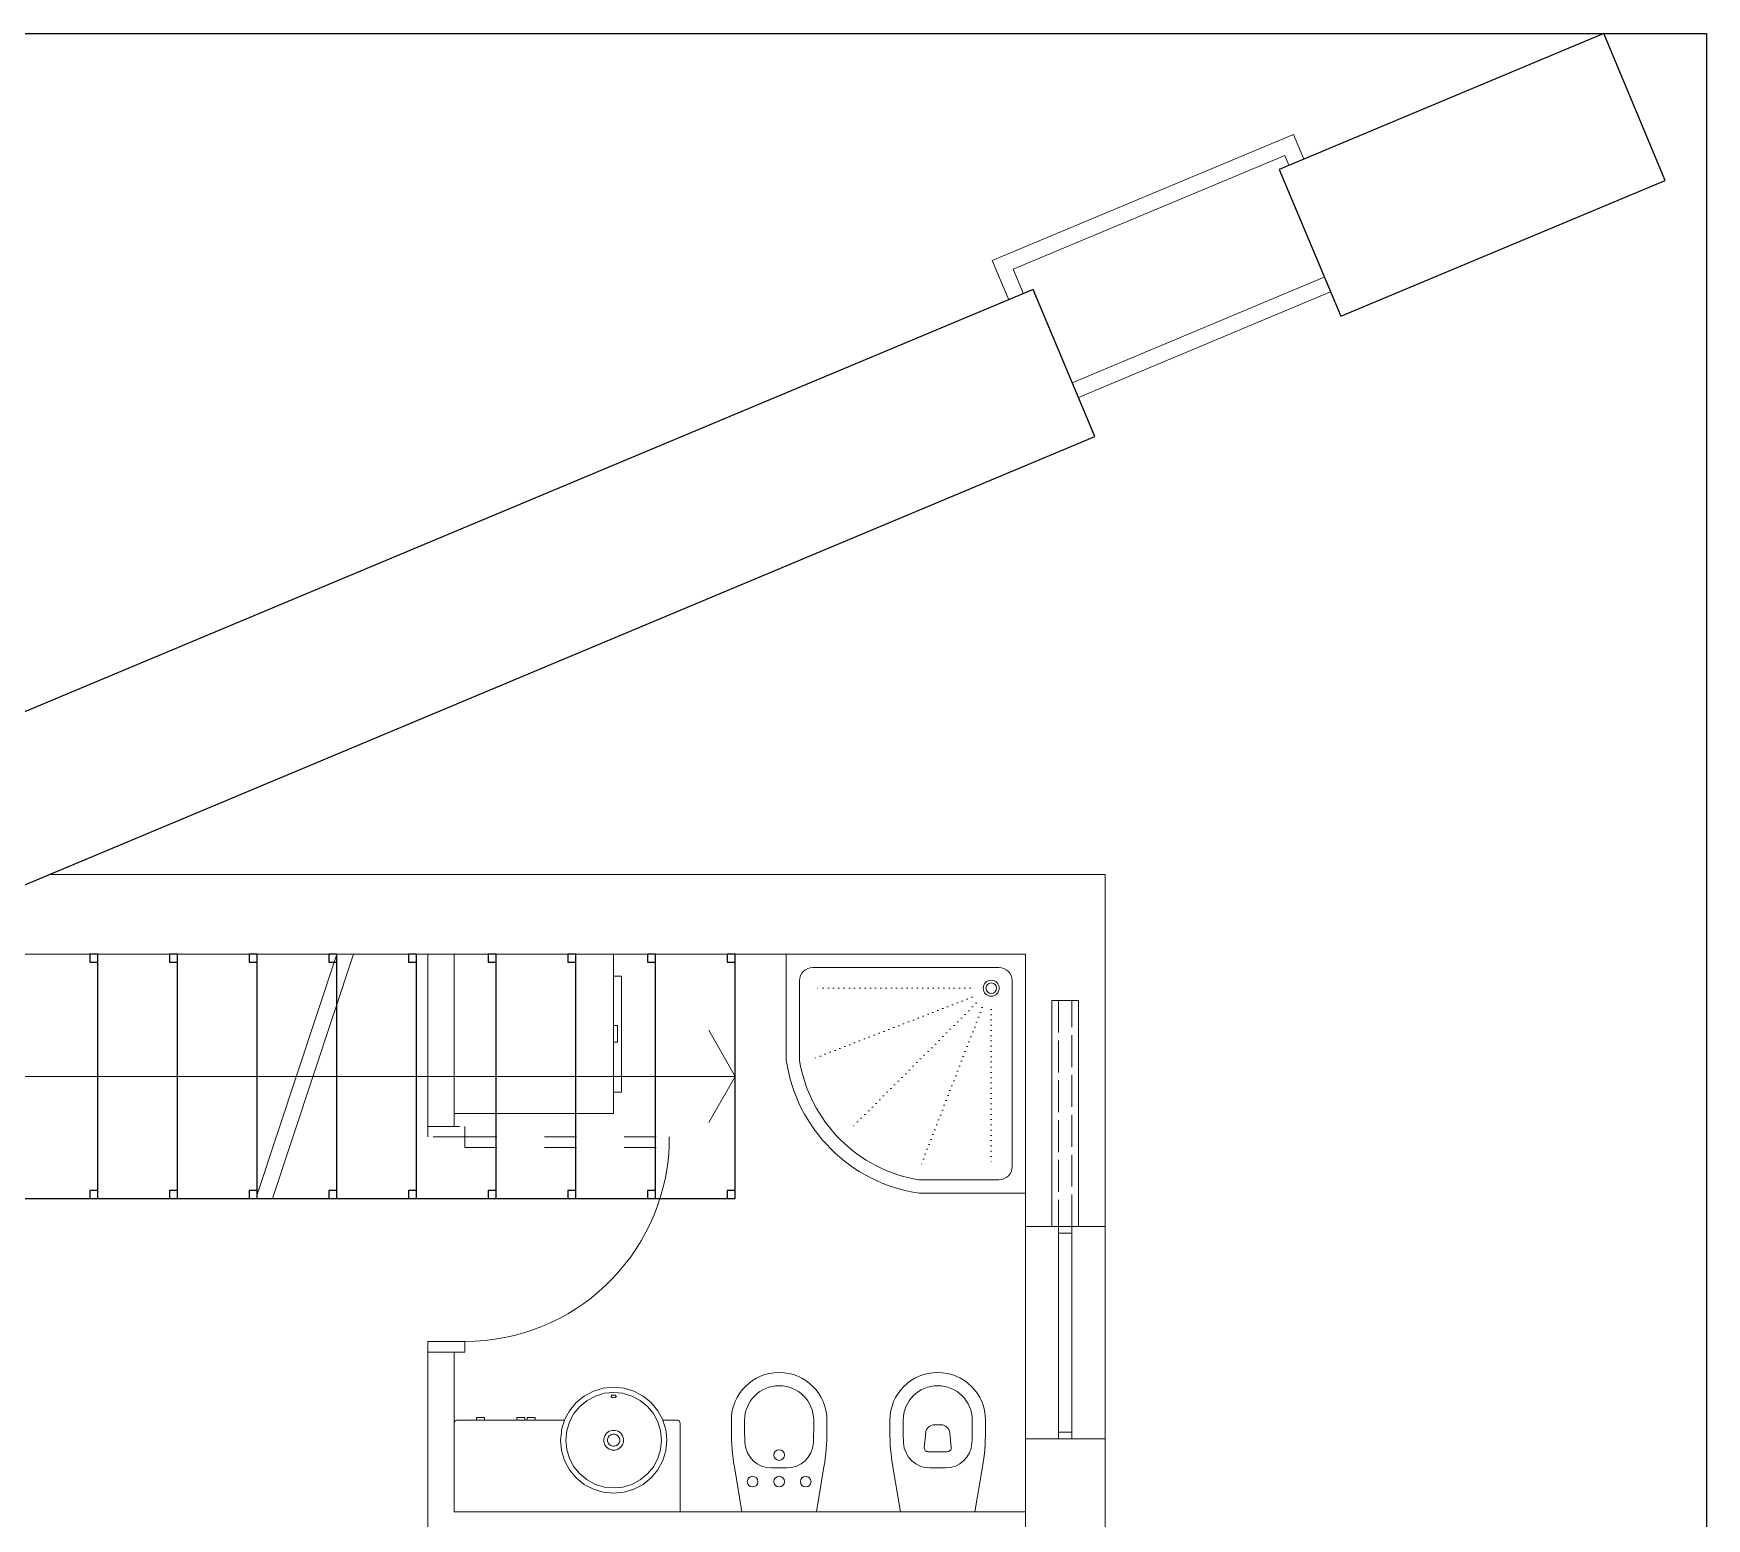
# Model space of a CAD drawing. Header units: millimetres. Extents: x 3468 to 20390, y -976 to 7887.
# Drawn here: x 15683 to 16313, y 7328 to 7887 of the extents above; entities that cross this region are included whole.
import ezdxf

# ---------------------------------------------------------------- set-up
doc = ezdxf.new("R2010")
doc.units = ezdxf.units.MM
for name, pattern in [('ACAD_ISO02W100', [15, 12, -3]), ('ACAD_ISO03W100', [30, 12, -18]), ('DOT2', [0.125, 0, -0.125])]:
    doc.linetypes.add(name, pattern=pattern)
for name, color, linetype, lineweight in [('A-DOOR-FULL', 4, 'Continuous', 18), ('A-FURN', 9, 'Continuous', 13), ('MURO', 1, 'Continuous', 25), ('PROIEZIONI', 145, 'Continuous', 13), ('PROIEZIONI_finissime_fine lines', 251, 'Continuous', 5), ('vetro', 140, 'Continuous', 15), ('Wall', 7, 'Continuous', 20)]:
    doc.layers.add(name, color=color, linetype=linetype, lineweight=lineweight)

msp = doc.modelspace()

# ---------------------------------------------------------------- linework, layer by layer
for p, q in [((14313.03, 7886.87), (16313.03, 7886.87)), ((16313.03, 7886.87), (16313.05, 5880.5))]:
    msp.add_line(p, q)
at = {"color": 1}
for p, q in [((15707.32, 7540.21), (15704.32, 7540.21)), ((15704.32, 7540.21), (15704.32, 7537.21)), ((15707.32, 7448.16), (15707.32, 7540.21)), ((15707.32, 7537.21), (15707.32, 7540.21)), ((15737.32, 7540.21), (15734.32, 7540.21)), ((15734.32, 7540.21), (15734.32, 7537.21)), ((15737.32, 7448.16), (15737.32, 7540.21)), ((15737.32, 7537.21), (15737.32, 7540.21)), ((15767.32, 7540.21), (15764.32, 7540.21)), ((15764.32, 7540.21), (15764.32, 7537.21)), ((15767.32, 7448.16), (15767.32, 7540.21)), ((15767.32, 7537.21), (15767.32, 7540.21)), ((15797.32, 7540.21), (15794.32, 7540.21)), ((15794.32, 7540.21), (15794.32, 7537.21)), ((15797.32, 7448.16), (15797.32, 7540.21)), ((15797.32, 7537.21), (15797.32, 7540.21)), ((15827.32, 7540.21), (15824.32, 7540.21)), ((15824.32, 7540.21), (15824.32, 7537.21)), ((15827.32, 7448.16), (15827.32, 7540.21)), ((15827.32, 7537.21), (15827.32, 7540.21)), ((15857.32, 7540.21), (15854.32, 7540.21)), ((15854.32, 7540.21), (15854.32, 7537.21)), ((15857.32, 7448.16), (15857.32, 7540.21)), ((15857.32, 7537.21), (15857.32, 7540.21)), ((15887.32, 7540.21), (15884.32, 7540.21)), ((15884.32, 7540.21), (15884.32, 7537.21)), ((15887.32, 7448.16), (15887.32, 7540.21)), ((15887.32, 7537.21), (15887.32, 7540.21)), ((15917.32, 7540.21), (15914.32, 7540.21)), ((15914.32, 7540.21), (15914.32, 7537.21)), ((15917.32, 7448.16), (15917.32, 7540.21)), ((15917.32, 7537.21), (15917.32, 7540.21)), ((15947.32, 7540.21), (15944.32, 7540.21)), ((15944.32, 7540.21), (15944.32, 7537.21)), ((15947.32, 7448.16), (15947.32, 7540.21)), ((15947.32, 7537.21), (15947.32, 7540.21)), ((15704.32, 7537.21), (15707.32, 7537.21)), ((15734.32, 7537.21), (15737.32, 7537.21)), ((15764.32, 7537.21), (15767.32, 7537.21)), ((15794.32, 7537.21), (15797.32, 7537.21)), ((15824.32, 7537.21), (15827.32, 7537.21)), ((15854.32, 7537.21), (15857.32, 7537.21)), ((15884.32, 7537.21), (15887.32, 7537.21)), ((15914.32, 7537.21), (15917.32, 7537.21)), ((15944.32, 7537.21), (15947.32, 7537.21)), ((15617.32, 7448.16), (15947.32, 7448.16)), ((15707.32, 7451.16), (15704.32, 7451.16)), ((15704.32, 7451.16), (15704.32, 7448.16)), ((15704.32, 7448.16), (15707.32, 7448.16)), ((15707.32, 7448.16), (15707.32, 7451.16)), ((15737.32, 7451.16), (15734.32, 7451.16)), ((15734.32, 7451.16), (15734.32, 7448.16)), ((15734.32, 7448.16), (15737.32, 7448.16)), ((15737.32, 7448.16), (15737.32, 7451.16)), ((15767.32, 7451.16), (15764.32, 7451.16)), ((15764.32, 7451.16), (15764.32, 7448.16)), ((15764.32, 7448.16), (15767.32, 7448.16)), ((15767.32, 7448.16), (15767.32, 7451.16)), ((15797.32, 7451.16), (15794.32, 7451.16)), ((15794.32, 7451.16), (15794.32, 7448.16)), ((15794.32, 7448.16), (15797.32, 7448.16)), ((15797.32, 7448.16), (15797.32, 7451.16)), ((15827.32, 7451.16), (15824.32, 7451.16)), ((15824.32, 7451.16), (15824.32, 7448.16)), ((15824.32, 7448.16), (15827.32, 7448.16)), ((15827.32, 7448.16), (15827.32, 7451.16)), ((15857.32, 7451.16), (15854.32, 7451.16)), ((15854.32, 7451.16), (15854.32, 7448.16)), ((15854.32, 7448.16), (15857.32, 7448.16)), ((15857.32, 7448.16), (15857.32, 7451.16)), ((15887.32, 7451.16), (15884.32, 7451.16)), ((15884.32, 7451.16), (15884.32, 7448.16)), ((15884.32, 7448.16), (15887.32, 7448.16)), ((15887.32, 7448.16), (15887.32, 7451.16)), ((15917.32, 7451.16), (15914.32, 7451.16)), ((15914.32, 7451.16), (15914.32, 7448.16)), ((15914.32, 7448.16), (15917.32, 7448.16)), ((15917.32, 7448.16), (15917.32, 7451.16)), ((15947.32, 7451.16), (15944.32, 7451.16)), ((15944.32, 7451.16), (15944.32, 7448.16)), ((15944.32, 7448.16), (15947.32, 7448.16)), ((15947.32, 7448.16), (15947.32, 7451.16))]:
    msp.add_line(p, q, dxfattribs=at)
at = {"layer": 'A-DOOR-FULL', "linetype": 'ACAD_ISO03W100'}
for p, q in [((15845.58, 7471.38), (15845.58, 7467.38)), ((15845.58, 7471.38), (15922.58, 7471.38)), ((15922.48, 7467.38), (15922.48, 7471.38)), ((15845.58, 7467.38), (15922.58, 7467.38))]:
    msp.add_line(p, q, dxfattribs=at)
at = {"layer": 'A-DOOR-FULL'}
for p, q in [((15845.58, 7394.38), (15831.58, 7394.38)), ((15831.58, 7394.38), (15831.58, 7390.38)), ((15831.58, 7390.38), (15845.58, 7390.38)), ((15845.58, 7390.38), (15845.58, 7394.38))]:
    msp.add_line(p, q, dxfattribs=at)
at = {"layer": 'A-DOOR-FULL', "linetype": 'ACAD_ISO03W100'}
msp.add_lwpolyline([(15831.58, 7475.38), (15845.58, 7475.38), (15845.58, 7471.38), (15831.58, 7471.38)], dxfattribs=at)
at = {"layer": 'A-DOOR-FULL', "ltscale": 0.25}
msp.add_arc((15845.58, 7471.38), 77, 270, 357.02226, dxfattribs=at)
at = {"layer": 'A-FURN'}
for p, q in [((15841.58, 7540.21), (15901.58, 7540.21)), ((15901.58, 7540.21), (15841.58, 7540.21)), ((15901.58, 7540.21), (15901.58, 7527.21)), ((15966.58, 7500.21), (15966.58, 7540.21)), ((15966.58, 7540.21), (16056.58, 7540.21)), ((16056.58, 7450.21), (16056.58, 7540.21)), ((16046.58, 7535.21), (15976.58, 7535.21)), ((15901.58, 7531.9), (15904.58, 7531.9)), ((15904.58, 7531.9), (15904.58, 7488.21)), ((15971.58, 7530.21), (15971.58, 7500.21)), ((16051.58, 7460.21), (16051.58, 7530.21)), ((15901.58, 7493.21), (15901.58, 7527.21)), ((15901.58, 7513.32), (15903.08, 7513.32)), ((15903.08, 7513.32), (15903.08, 7507.09)), ((15901.58, 7507.09), (15903.08, 7507.09)), ((15901.58, 7480.21), (15901.58, 7493.21)), ((15904.58, 7488.21), (15901.58, 7488.21)), ((15841.58, 7480.21), (15901.58, 7480.21)), ((16056.58, 7454.35), (16056.58, 7470.21)), ((16016.58, 7455.21), (16046.58, 7455.21)), ((16016.58, 7450.21), (16056.58, 7450.21)), ((15888.85, 7369.93), (15886.61, 7367.21)), ((15891.58, 7372.17), (15888.85, 7369.93)), ((15894.69, 7373.84), (15891.58, 7372.17)), ((15898.07, 7374.86), (15894.69, 7373.84)), ((15901.58, 7375.21), (15898.07, 7374.86)), ((15900.58, 7373.71), (15900.62, 7373.85)), ((15900.58, 7373.71), (15900.62, 7373.56)), ((15900.62, 7373.85), (15900.73, 7373.97)), ((15900.62, 7373.56), (15900.73, 7373.45)), ((15900.73, 7373.97), (15900.88, 7374.06)), ((15900.73, 7373.45), (15900.88, 7373.35)), ((15900.88, 7374.06), (15901.05, 7374.13)), ((15900.88, 7373.35), (15901.05, 7373.28)), ((15901.05, 7374.13), (15901.27, 7374.18)), ((15901.05, 7373.28), (15901.27, 7373.23)), ((15901.27, 7374.18), (15901.58, 7374.21)), ((15901.27, 7373.23), (15901.58, 7373.21)), ((15905.09, 7374.86), (15901.58, 7375.21)), ((15901.89, 7374.18), (15901.58, 7374.21)), ((15901.89, 7373.23), (15901.58, 7373.21)), ((15902.11, 7374.13), (15901.89, 7374.18)), ((15902.11, 7373.28), (15901.89, 7373.23)), ((15902.28, 7374.06), (15902.11, 7374.13)), ((15902.28, 7373.35), (15902.11, 7373.28)), ((15902.43, 7373.97), (15902.28, 7374.06)), ((15902.43, 7373.45), (15902.28, 7373.35)), ((15902.54, 7373.85), (15902.43, 7373.97)), ((15902.54, 7373.56), (15902.43, 7373.45)), ((15902.58, 7373.71), (15902.54, 7373.85)), ((15902.58, 7373.71), (15902.54, 7373.56)), ((15908.47, 7373.84), (15905.09, 7374.86)), ((15911.58, 7372.17), (15908.47, 7373.84)), ((15914.31, 7369.93), (15911.58, 7372.17)), ((15916.55, 7367.21), (15914.31, 7369.93)), ((15849.94, 7364.71), (15852.94, 7364.71)), ((15865.12, 7364.71), (15868.12, 7364.71)), ((15868.98, 7364.71), (15871.98, 7364.71)), ((15883.06, 7364.71), (15881.96, 7361.11)), ((15884.95, 7364.1), (15883.93, 7360.72)), ((15886.61, 7367.21), (15884.95, 7364.1)), ((15918.21, 7364.1), (15916.55, 7367.21)), ((15919.23, 7360.72), (15918.21, 7364.1)), ((15920.1, 7364.71), (15921.2, 7361.11)), ((15881.88, 7360.21), (15881.58, 7357.21)), ((15881.88, 7360.21), (15881.96, 7361.11)), ((15881.88, 7360.21), (15881.88, 7360.21)), ((15883.93, 7360.72), (15883.58, 7357.21)), ((15898.24, 7358.91), (15897.88, 7357.79)), ((15897.88, 7357.79), (15897.88, 7356.62)), ((15898.93, 7359.86), (15898.24, 7358.91)), ((15899.88, 7360.55), (15898.93, 7359.86)), ((15899.53, 7358.25), (15899.31, 7357.57)), ((15899.31, 7357.57), (15899.31, 7356.85)), ((15899.95, 7358.83), (15899.53, 7358.25)), ((15900.99, 7360.91), (15899.88, 7360.55)), ((15900.54, 7359.26), (15899.95, 7358.83)), ((15901.22, 7359.48), (15900.54, 7359.26)), ((15902.17, 7360.91), (15900.99, 7360.91)), ((15901.94, 7359.48), (15901.22, 7359.48)), ((15902.62, 7359.26), (15901.94, 7359.48)), ((15903.28, 7360.55), (15902.17, 7360.91)), ((15903.21, 7358.83), (15902.62, 7359.26)), ((15903.63, 7358.25), (15903.21, 7358.83)), ((15904.23, 7359.86), (15903.28, 7360.55)), ((15903.85, 7357.57), (15903.63, 7358.25)), ((15903.85, 7356.85), (15903.85, 7357.57)), ((15904.92, 7358.91), (15904.23, 7359.86)), ((15905.28, 7357.79), (15904.92, 7358.91)), ((15905.28, 7356.62), (15905.28, 7357.79)), ((15919.58, 7357.21), (15919.23, 7360.72)), ((15921.2, 7361.11), (15921.29, 7360.21)), ((15921.58, 7357.21), (15921.29, 7360.21)), ((15881.58, 7357.21), (15881.96, 7353.31)), ((15881.96, 7353.31), (15883.1, 7349.55)), ((15883.58, 7357.21), (15883.93, 7353.7)), ((15883.93, 7353.7), (15884.95, 7350.32)), ((15897.88, 7356.62), (15898.24, 7355.5)), ((15898.24, 7355.5), (15898.93, 7354.56)), ((15898.93, 7354.56), (15899.88, 7353.87)), ((15899.31, 7356.85), (15899.53, 7356.16)), ((15899.53, 7356.16), (15899.95, 7355.58)), ((15899.88, 7353.87), (15900.99, 7353.5)), ((15899.95, 7355.58), (15900.54, 7355.16)), ((15900.54, 7355.16), (15901.22, 7354.94)), ((15900.99, 7353.5), (15902.17, 7353.5)), ((15901.22, 7354.94), (15901.94, 7354.94)), ((15901.94, 7354.94), (15902.62, 7355.16)), ((15902.17, 7353.5), (15903.28, 7353.87)), ((15902.62, 7355.16), (15903.21, 7355.58)), ((15903.21, 7355.58), (15903.63, 7356.16)), ((15903.28, 7353.87), (15904.23, 7354.56)), ((15903.63, 7356.16), (15903.85, 7356.85)), ((15904.23, 7354.56), (15904.92, 7355.5)), ((15904.92, 7355.5), (15905.28, 7356.62)), ((15918.21, 7350.32), (15919.23, 7353.7)), ((15919.23, 7353.7), (15919.58, 7357.21)), ((15920.06, 7349.55), (15921.2, 7353.31)), ((15921.2, 7353.31), (15921.58, 7357.21)), ((15883.1, 7349.55), (15884.95, 7346.1)), ((15884.95, 7350.32), (15886.61, 7347.21)), ((15884.95, 7346.1), (15887.44, 7343.06)), ((15886.61, 7347.21), (15888.85, 7344.48)), ((15914.31, 7344.48), (15916.55, 7347.21)), ((15915.72, 7343.06), (15918.21, 7346.1)), ((15916.55, 7347.21), (15918.21, 7350.32)), ((15918.21, 7346.1), (15920.06, 7349.55)), ((15887.44, 7343.06), (15890.47, 7340.58)), ((15888.85, 7344.48), (15891.58, 7342.24)), ((15890.47, 7340.58), (15893.93, 7338.73)), ((15891.58, 7342.24), (15894.69, 7340.58)), ((15893.93, 7338.73), (15897.68, 7337.59)), ((15894.69, 7340.58), (15898.07, 7339.55)), ((15898.07, 7339.55), (15901.58, 7339.21)), ((15901.58, 7339.21), (15905.09, 7339.55)), ((15905.09, 7339.55), (15908.47, 7340.58)), ((15905.48, 7337.59), (15909.23, 7338.73)), ((15908.47, 7340.58), (15911.58, 7342.24)), ((15909.23, 7338.73), (15912.69, 7340.58)), ((15911.58, 7342.24), (15914.31, 7344.48)), ((15912.69, 7340.58), (15915.72, 7343.06)), ((15897.68, 7337.59), (15901.58, 7337.21)), ((15901.58, 7337.21), (15905.48, 7337.59)), ((15949.89, 7330.21), (15977.89, 7330.21)), ((15963.89, 7330.21), (15963.89, 7330.21)), ((15963.89, 7330.21), (15963.89, 7330.21)), ((15963.89, 7330.21), (15963.89, 7330.21)), ((15963.89, 7330.21), (15963.89, 7330.21)), ((15963.89, 7330.21), (15963.89, 7330.21)), ((15963.89, 7330.21), (15963.89, 7330.21)), ((15963.89, 7330.21), (15963.89, 7330.21)), ((15963.89, 7330.21), (15963.89, 7330.21)), ((15963.89, 7330.21), (15963.89, 7330.21)), ((15963.89, 7330.21), (15963.89, 7330.21)), ((15963.89, 7330.21), (15963.89, 7330.21)), ((15963.89, 7330.21), (15963.89, 7330.21)), ((15963.89, 7330.21), (15963.89, 7330.21)), ((15963.89, 7330.21), (15963.89, 7330.21)), ((15963.89, 7330.21), (15963.89, 7330.21)), ((15963.89, 7330.21), (15963.89, 7330.21)), ((15963.89, 7330.21), (15963.89, 7330.21)), ((15963.89, 7330.21), (15963.89, 7330.21)), ((15963.89, 7330.21), (15963.89, 7330.21)), ((15963.89, 7330.21), (15963.89, 7330.21)), ((15963.89, 7330.21), (15963.89, 7330.21)), ((15963.89, 7330.21), (15963.89, 7330.21)), ((15963.89, 7330.21), (15963.89, 7330.21)), ((15963.89, 7330.21), (15963.89, 7330.21)), ((15963.89, 7330.21), (15963.89, 7330.21)), ((15963.89, 7330.21), (15963.89, 7330.21)), ((15963.89, 7330.21), (15963.89, 7330.21)), ((15963.89, 7330.21), (15963.89, 7330.21)), ((15963.89, 7330.21), (15963.89, 7330.21)), ((15963.89, 7330.21), (15963.89, 7330.21)), ((15963.89, 7330.21), (15963.89, 7330.21)), ((15963.89, 7330.21), (15963.89, 7330.21)), ((15963.89, 7330.21), (15963.89, 7330.21)), ((15963.89, 7330.21), (15963.89, 7330.21)), ((15963.89, 7330.21), (15963.89, 7330.21)), ((15963.89, 7330.21), (15963.89, 7330.21)), ((15963.89, 7330.21), (15963.89, 7330.21)), ((15963.89, 7330.21), (15963.89, 7330.21)), ((15963.89, 7330.21), (15963.89, 7330.21)), ((15963.89, 7330.21), (15963.89, 7330.21)), ((15963.89, 7330.21), (15963.89, 7330.21)), ((15963.89, 7330.21), (15963.89, 7330.21)), ((15963.89, 7330.21), (15963.89, 7330.21)), ((15963.89, 7330.21), (15963.89, 7330.21)), ((15963.89, 7330.21), (15963.89, 7330.21)), ((15963.89, 7330.21), (15963.89, 7330.21)), ((15963.89, 7330.21), (15963.89, 7330.21)), ((15963.89, 7330.21), (15963.89, 7330.21)), ((15963.89, 7330.21), (15963.89, 7330.21)), ((15963.89, 7330.21), (15963.89, 7330.21)), ((15963.89, 7330.21), (15963.89, 7330.21)), ((16009.58, 7330.21), (16037.58, 7330.21))]:
    msp.add_line(p, q, dxfattribs=at)
at = {"layer": 'A-FURN', "linetype": 'DOT2', "ltscale": 15}
for p, q in [((16035.75, 7527.38), (15976.58, 7527.38)), ((16036.5, 7524), (15976.58, 7500.72)), ((16038.1, 7521.72), (15991.83, 7475.46)), ((16040.37, 7520.13), (16017.09, 7460.21)), ((16043.75, 7519.38), (16043.75, 7460.21))]:
    msp.add_line(p, q, dxfattribs=at)
at = {"layer": 'A-FURN', "ltscale": 15}
for p, q in [((15945.89, 7364.71), (15945.89, 7360.54)), ((15950.89, 7364.71), (15950.89, 7360.54)), ((15976.89, 7364.71), (15976.89, 7360.54)), ((15981.89, 7364.71), (15981.89, 7360.54)), ((16005.58, 7364.71), (16005.58, 7360.54)), ((16010.58, 7364.71), (16010.58, 7360.54)), ((16036.58, 7364.71), (16036.58, 7360.54)), ((16041.58, 7364.71), (16041.58, 7360.54)), ((16018.5, 7354.5), (16019.05, 7360.01)), ((16022.33, 7362.99), (16024.83, 7362.99)), ((16028.12, 7360.01), (16028.66, 7354.5)), ((16019.99, 7352.86), (16027.17, 7352.86)), ((15947.02, 7347.18), (15949.89, 7330.21)), ((15961, 7346.76), (15966.78, 7346.76)), ((15980.77, 7347.18), (15977.89, 7330.21)), ((16006.71, 7347.18), (16009.58, 7330.21)), ((16020.69, 7346.76), (16026.47, 7346.76)), ((16040.46, 7347.18), (16037.58, 7330.21))]:
    msp.add_line(p, q, dxfattribs=at)
at = {"layer": 'A-FURN'}
msp.add_lwpolyline([(15871.98, 7364.71), (15871.98, 7365.81), (15868.98, 7365.81), (15868.98, 7364.71), (15868.12, 7364.71), (15868.12, 7365.81), (15865.12, 7365.81), (15865.12, 7364.71), (15852.94, 7364.71), (15852.94, 7365.81), (15849.94, 7365.81), (15849.94, 7364.71), (15842.44, 7364.71), (15842.11, 7364.62), (15841.83, 7364.36), (15841.64, 7363.96), (15841.58, 7363.51), (15841.58, 7330.21), (15926.58, 7330.21), (15926.58, 7363.51), (15926.52, 7363.96), (15926.33, 7364.36), (15926.05, 7364.62), (15925.72, 7364.71), (15920.1, 7364.71), (15920.06, 7364.86), (15918.21, 7368.32), (15915.72, 7371.35), (15912.69, 7373.84), (15909.23, 7375.68), (15905.48, 7376.82), (15901.58, 7377.21), (15897.68, 7376.82), (15893.93, 7375.68), (15890.47, 7373.84), (15887.44, 7371.35), (15884.95, 7368.32), (15883.1, 7364.86), (15883.06, 7364.71)], close=True, dxfattribs=at)
for radius in [3, 2]:
    msp.add_circle((16043.75, 7527.38), radius, dxfattribs=at)
at = {"layer": 'A-FURN', "ltscale": 15}
for centre in [(15963.89, 7351.61), (15953.89, 7341.61), (15963.89, 7341.61), (15973.89, 7341.61)]:
    msp.add_circle(centre, 2, dxfattribs=at)
at = {"layer": 'A-FURN'}
for centre, radius, start, end in [((15976.58, 7530.21), 5, 90, 180), ((16046.58, 7530.21), 5, 360, 90), ((16025.16, 7508.79), 59.2, 188.33262, 261.66738), ((16025.38, 7509), 54.51, 189.28564, 260.71436), ((16046.58, 7460.21), 5, 270, 360), ((15961.89, 7358.21), 20, 0, 0), ((15963.89, 7330.21), 0.00003, 207.46583, 270), ((15963.89, 7330.21), 0.00003, 90, 207.46583), ((15963.89, 7330.21), 0.00003, 27.46583, 90), ((15963.89, 7330.21), 0.00003, 270, 27.46583), ((15963.89, 7330.21), 0.00003, 270, 27.46583), ((15963.89, 7330.21), 0.00001, 27.46583, 90), ((15963.89, 7330.21), 0.00001, 270, 27.46583), ((15963.89, 7330.21), 0.00001, 207.46583, 270), ((15963.89, 7330.21), 0.00001, 90, 207.46583), ((15963.89, 7330.21), 0.00001, 270, 27.46583), ((15963.89, 7330.21), 0.00001, 27.46583, 90), ((15963.89, 7330.21), 0.00001, 270, 27.46583), ((15963.89, 7330.21), 0.00001, 27.46583, 90), ((15963.89, 7330.21), 0.00001, 270, 27.46583), ((15963.89, 7330.21), 0.00001, 207.46583, 270), ((15963.89, 7330.21), 0.00001, 207.46583, 270), ((15963.89, 7330.21), 0.00001, 207.46583, 270), ((15963.89, 7330.21), 0.00001, 90, 207.46583), ((15963.89, 7330.21), 0.00001, 207.46583, 270), ((15963.89, 7330.21), 0.00001, 90, 207.46583), ((15963.89, 7330.21), 0.00001, 90, 180), ((15963.89, 7330.21), 0.00001, 90, 180), ((15963.89, 7330.21), 0.00001, 180, 270), ((15963.89, 7330.21), 0.00001, 270, 0), ((15963.89, 7330.21), 0.00001, 0, 90), ((15963.89, 7330.21), 0.00001, 90, 180), ((15963.89, 7330.21), 0.00001, 180, 270), ((15963.89, 7330.21), 0.00001, 0, 90), ((15963.89, 7330.21), 0.00001, 270, 0), ((15963.89, 7330.21), 0.00001, 180, 270), ((15963.89, 7330.21), 0.00001, 270, 0), ((15963.89, 7330.21), 0.00001, 0, 90), ((15963.89, 7330.21), 0.00001, 90, 180), ((15963.89, 7330.21), 0.00001, 180, 270), ((15963.89, 7330.21), 0.00001, 90, 180), ((15963.89, 7330.21), 0.00001, 0, 90), ((15963.89, 7330.21), 0.00001, 270, 0), ((15963.89, 7330.21), 0.00001, 180, 270)]:
    msp.add_arc(centre, radius, start, end, dxfattribs=at)
at = {"layer": 'A-FURN', "ltscale": 15}
for centre, radius, start, end in [((15963.89, 7364.71), 18, 0, 180), ((16023.58, 7364.71), 18, 0, 180), ((15963.89, 7364.71), 13, 0, 180), ((16021.58, 7358.21), 20, 0, 0), ((16023.58, 7364.71), 13, 0, 180), ((16025.89, 7360.54), 80, 180, 189.61765), ((16025.89, 7360.54), 75, 180, 183.33339), ((15901.89, 7360.54), 75, 356.66661, 0), ((15901.89, 7360.54), 80, 350.38235, 0), ((16085.58, 7360.54), 80, 180, 189.61765), ((16085.58, 7360.54), 75, 180, 183.33339), ((16022.33, 7359.69), 3.3, 90, 174.36203), ((16024.83, 7359.69), 3.3, 5.63797, 90), ((15961.58, 7360.54), 75, 356.66661, 0), ((15961.58, 7360.54), 80, 350.38235, 0), ((15961, 7356.76), 10, 183.33339, 270), ((15966.78, 7356.76), 10, 270, 356.66661), ((16020.69, 7356.76), 10, 183.33339, 270), ((16019.99, 7354.36), 1.5, 174.36203, 270), ((16026.47, 7356.76), 10, 270, 356.66661), ((16027.17, 7354.36), 1.5, 270, 5.63797)]:
    msp.add_arc(centre, radius, start, end, dxfattribs=at)
at = {"layer": 'MURO'}
for p, q in [((16274.32, 7886.87), (16152.15, 7835.71)), ((16297.49, 7831.53), (16274.32, 7886.87)), ((16152.15, 7835.71), (16175.32, 7780.37)), ((16175.32, 7780.37), (16297.49, 7831.53)), ((16059.54, 7790.43), (15434.94, 7528.89)), ((16082.72, 7735.09), (16059.54, 7790.43)), ((15458.11, 7473.54), (16082.72, 7735.09))]:
    msp.add_line(p, q, dxfattribs=at)
at = {"layer": 'PROIEZIONI'}
for p, q in [((15797.32, 7540.21), (15767.32, 7449.66)), ((15803.64, 7540.21), (15773.14, 7448.16)), ((15947.32, 7494.18), (15937.42, 7511.56)), ((15947.32, 7494.18), (15571.29, 7494.18)), ((15947.32, 7494.18), (15937.42, 7476.8))]:
    msp.add_line(p, q, dxfattribs=at)
at = {"layer": 'PROIEZIONI_finissime_fine lines'}
for p, q in [((16056.58, 7437.71), (16056.58, 7357.71)), ((16076.58, 7437.71), (16066.58, 7437.71)), ((16086.58, 7437.71), (16086.58, 7357.71))]:
    msp.add_line(p, q, dxfattribs=at)
at = {"layer": 'vetro'}
for p, q in [((16157.51, 7848.8), (16044.14, 7801.33)), ((16161.37, 7839.58), (16157.51, 7848.8)), ((16154.29, 7840.95), (16051.99, 7798.11)), ((16155.84, 7837.26), (16154.29, 7840.95)), ((16044.14, 7801.33), (16050.32, 7786.57)), ((16051.99, 7798.11), (16055.85, 7788.89)), ((16169.14, 7795.13), (16074.22, 7755.38)), ((16171.46, 7789.59), (16076.54, 7749.85)), ((15831.58, 7475.38), (15831.58, 7471.38)), ((16069.08, 7437.71), (16069.08, 7357.71)), ((16074.08, 7437.71), (16069.08, 7437.71)), ((16074.08, 7435.21), (16069.08, 7435.21)), ((16074.08, 7437.71), (16074.08, 7357.71)), ((16074.08, 7360.21), (16069.08, 7360.21)), ((16069.08, 7357.71), (16074.08, 7357.71))]:
    msp.add_line(p, q, dxfattribs=at)
at = {"layer": 'vetro', "linetype": 'ACAD_ISO02W100'}
for p, q in [((16074.08, 7522.71), (16069.08, 7522.71)), ((16069.08, 7522.71), (16069.08, 7437.71)), ((16074.08, 7437.71), (16074.08, 7522.71)), ((16069.08, 7437.71), (16074.08, 7437.71))]:
    msp.add_line(p, q, dxfattribs=at)
at = {"layer": 'Wall'}
for p, q in [((16086.58, 7570.21), (15688.96, 7570.21)), ((16086.58, 7437.71), (16086.58, 7570.21)), ((15617.32, 7540.21), (16056.58, 7540.21)), ((15831.58, 7540.21), (15831.58, 7475.38)), ((15841.58, 7540.21), (15841.58, 7480.21)), ((15841.58, 7475.38), (15841.58, 7540.21)), ((16056.58, 7437.71), (16056.58, 7540.21)), ((16066.58, 7522.71), (16076.58, 7522.71)), ((16066.58, 7437.71), (16066.58, 7522.71)), ((16076.58, 7437.71), (16076.58, 7522.71)), ((16066.58, 7437.71), (16056.58, 7437.71)), ((16076.58, 7437.71), (16086.58, 7437.71)), ((15831.58, 7320.21), (15831.58, 7390.38)), ((15841.58, 7390.38), (15841.58, 7330.21)), ((16056.58, 7175.21), (16056.58, 7357.71)), ((16056.58, 7357.71), (16086.58, 7357.71)), ((16086.58, 7175.21), (16086.58, 7357.71)), ((16056.58, 7330.21), (15841.58, 7330.21))]:
    msp.add_line(p, q, dxfattribs=at)

doc.saveas('drawing.dxf')
